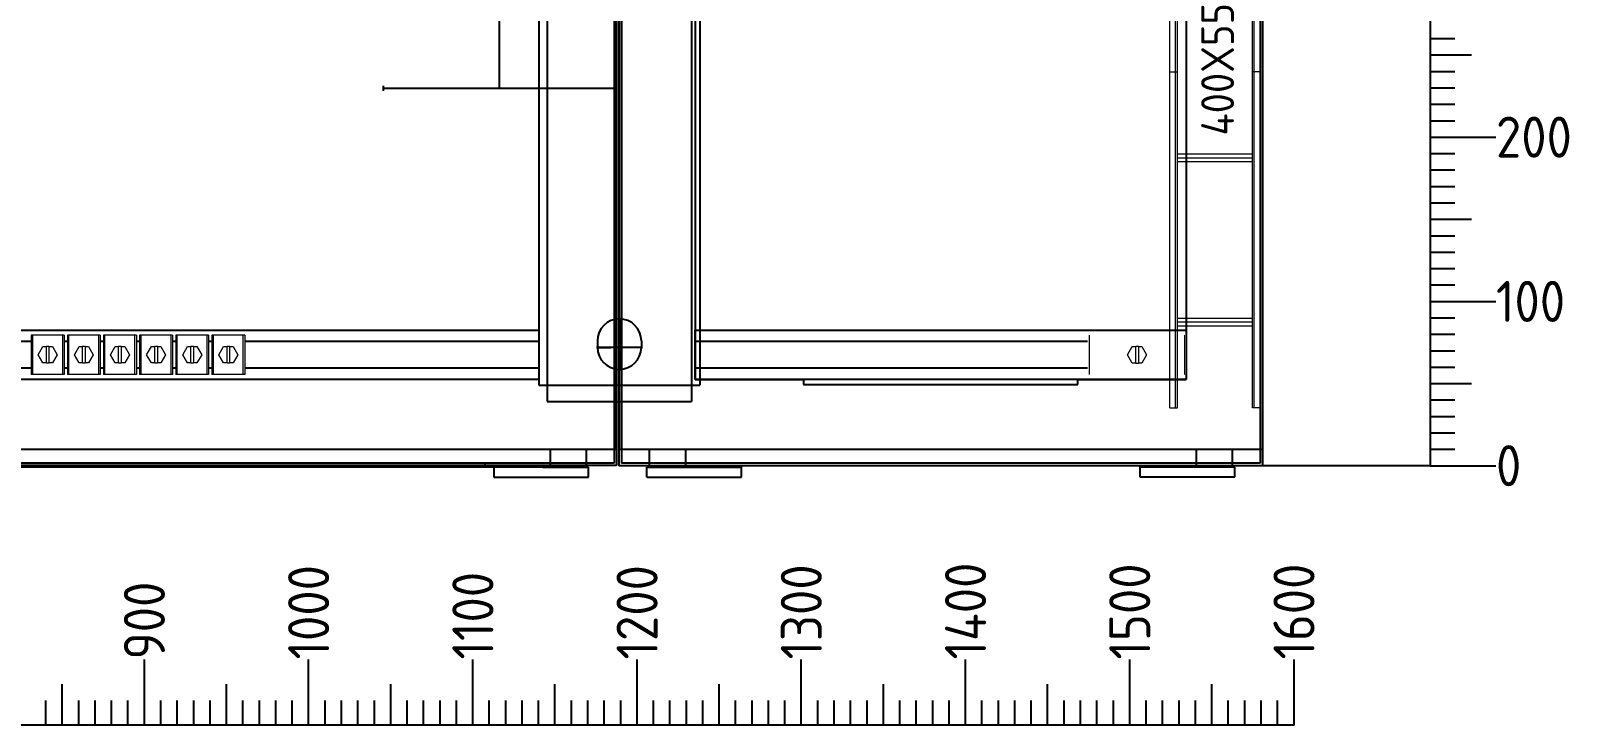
# Model space of a CAD drawing. Header units: millimetres. Extents: x 0 to 69574, y -5 to 41746.
# Drawn here: x 32432 to 33369, y 10609 to 11032 of the extents above; entities that cross this region are included whole.
import ezdxf
from ezdxf.enums import TextEntityAlignment as Align

# ---------------------------------------------------------------- set-up
doc = ezdxf.new("R2010")
doc.units = ezdxf.units.MM
doc.set_wipeout_variables(frame=1)
doc.layers.add('! NO PLOT !', color=7, linetype='Continuous', true_color=0xff75dd, plot=False)
doc.layers.add('000-PI-Oprema', color=30, linetype='Continuous', lineweight=5)
doc.layers.add('SI-ORMAR-Ormar', color=2, linetype='Continuous', lineweight=20)
doc.layers.add('000-PI-ORMAR', color=2, linetype='Continuous')
doc.layers.add('004-PI-DIN Šina', color=3, linetype='Continuous')
doc.styles.add('PI0', font='isocpeur.ttf', dxfattribs={"width": 0.9})

# ---------------------------------------------------------------- blocks, each defined once
blk = doc.blocks.new('SINAMICS_FSC_1mm')
at = {"layer": '! NO PLOT !', "ltscale": 0.25}
for p, q in [((70256.12, 54000.05), (70256.12, 53900.05)), ((70186.12, 53900.05), (70326.12, 53900.05))]:
    blk.add_line(p, q, dxfattribs=at)
at = {"layer": '! NO PLOT !', "lineweight": 70, "ltscale": 0.25}
for p, q in [((70185.12, 53900.05), (70186.12, 53900.05)), ((70326.12, 53900.05), (70327.12, 53900.05))]:
    blk.add_line(p, q, dxfattribs=at)
blk = doc.blocks.new('*U534')
at = {"layer": '004-PI-DIN Šina', "ltscale": 0.25}
for p, q in [((0, 15), (299, 15)), ((0, -15), (0, 15)), ((299, 15), (299, -15)), ((299, 8), (0, 8)), ((0, -8), (299, -8)), ((299, -15), (0, -15))]:
    blk.add_line(p, q, dxfattribs=at)
blk = doc.blocks.new('*U949')
at = {"layer": '004-PI-DIN Šina', "ltscale": 0.25}
for p, q in [((0, 15), (697.49, 15)), ((0, -15), (0, 15)), ((697.49, 15), (697.49, -15)), ((697.49, 8), (0, 8)), ((0, -8), (697.49, -8)), ((697.49, -15), (0, -15))]:
    blk.add_line(p, q, dxfattribs=at)
blk = doc.blocks.new('3240252_WCC_14-select__2', base_point=(55.67, 813.89))
at = {"layer": '000-PI-Oprema'}
for p, q in [((55.67, 837.89), (55.67, 813.89)), ((56.54, 837.89), (55.67, 837.89)), ((74.8, 837.89), (56.54, 837.89)), ((56.54, 813.89), (56.54, 837.89)), ((75.67, 837.89), (74.8, 837.89)), ((74.8, 813.89), (74.8, 837.89)), ((75.67, 837.89), (75.67, 813.89)), ((59.9, 825.89), (62.79, 830.89)), ((62.79, 820.89), (59.9, 825.89)), ((62.79, 830.89), (64.87, 830.89)), ((64.87, 820.89), (64.87, 830.89)), ((66.47, 830.89), (64.87, 830.89)), ((66.47, 830.89), (68.56, 830.89)), ((66.47, 830.89), (66.47, 820.89)), ((68.56, 830.89), (71.45, 825.89)), ((71.45, 825.89), (68.56, 820.89)), ((64.87, 820.89), (62.79, 820.89)), ((64.87, 820.89), (66.47, 820.89)), ((68.56, 820.89), (66.47, 820.89)), ((56.54, 813.89), (55.67, 813.89)), ((74.8, 813.89), (56.54, 813.89)), ((75.67, 813.89), (74.8, 813.89))]:
    blk.add_line(p, q, dxfattribs=at)
blk = doc.blocks.new('Drfsicht1', base_point=(65.67, 825.89))
blk.add_wipeout([(55.67, 837.89), (75.67, 837.89), (75.67, 813.89), (55.67, 813.89)])
at = {"layer": '000-PI-Oprema'}
blk.add_blockref('3240252_WCC_14-select__2', (55.67, 813.89), dxfattribs=at)
blk = doc.blocks.new('JAHAČ_VELIKI')
blk.add_wipeout([(58578.79, 45403.84), (58638.79, 45403.84), (58638.79, 45379.84), (58578.79, 45379.84)]).dxf.layer = 'SI-ORMAR-Ormar'
at = {"layer": '000-PI-Oprema'}
for p, q in [((58579.66, 45403.84), (58579.66, 45379.84)), ((58637.92, 45379.84), (58637.92, 45403.84)), ((58638.79, 45403.84), (58638.79, 45379.84)), ((58603.01, 45391.84), (58605.9, 45396.84)), ((58605.9, 45386.84), (58603.01, 45391.84)), ((58605.9, 45396.84), (58607.99, 45396.84)), ((58607.99, 45386.84), (58607.99, 45396.84)), ((58609.59, 45396.84), (58607.99, 45396.84)), ((58609.59, 45396.84), (58611.67, 45396.84)), ((58609.59, 45396.84), (58609.59, 45386.84)), ((58611.67, 45396.84), (58614.56, 45391.84)), ((58614.56, 45391.84), (58611.67, 45386.84)), ((58607.99, 45386.84), (58605.9, 45386.84)), ((58607.99, 45386.84), (58609.59, 45386.84)), ((58611.67, 45386.84), (58609.59, 45386.84))]:
    blk.add_line(p, q, dxfattribs=at)
blk = doc.blocks.new('poveznica montaznih ploca 2100mm')
at = {"layer": '! NO PLOT !'}
for p, q in [((59472.54, 55742.17), (59472.54, 53847.74)), ((59477.54, 55740.77), (59477.54, 53837.74)), ((59565.54, 55740.77), (59565.54, 53837.74)), ((59570.54, 55742.17), (59570.54, 53847.74)), ((59521.54, 53856.71), (59521.54, 53888.77)), ((59535.57, 53870.74), (59507.5, 53870.74)), ((59508.17, 53874.74), (59508.17, 53870.74)), ((59508.17, 53870.74), (59516.28, 53870.74)), ((59534.9, 53870.74), (59526.79, 53870.74)), ((59534.9, 53874.74), (59534.9, 53870.74)), ((59472.54, 53847.74), (59570.54, 53847.74)), ((59477.54, 53847.74), (59477.54, 53837.74)), ((59565.54, 53847.74), (59565.54, 53837.74)), ((59477.54, 53837.74), (59565.54, 53837.74))]:
    blk.add_line(p, q, dxfattribs=at)
for centre, start, end in [((59521.54, 53874.74), 0, 180), ((59521.54, 53870.74), 180, 0)]:
    blk.add_arc(centre, 13.36, start, end, dxfattribs=at)
blk = doc.blocks.new('800mm bez ploce')
at = {"layer": '000-PI-ORMAR'}
for p, q in [((47920.01, 47274.57), (47920.01, 45290.07)), ((47921.51, 47274.57), (47921.51, 45290.07)), ((47921.52, 45290.07), (47921.52, 47274.57)), ((47129.52, 45290.07), (47921.52, 45290.07)), ((47881.01, 45290.07), (47881.01, 45279.07)), ((47903.01, 45290.07), (47903.01, 45279.07)), ((47920.01, 45290.07), (47920.01, 45281.57)), ((47921.51, 45290.07), (47921.51, 45280.07)), ((47903.01, 45281.57), (47148.01, 45281.57)), ((47903.01, 45280.07), (47148.01, 45280.07)), ((47876.64, 45279.07), (47174.38, 45279.07)), ((47846.82, 45279.07), (47846.82, 45273.07)), ((47876.64, 45279.07), (47898.75, 45279.07)), ((47898.75, 45279.07), (47903.01, 45279.07)), ((47920.01, 45281.57), (47903.01, 45281.57)), ((47921.51, 45280.07), (47903.01, 45280.07)), ((47903.01, 45279.07), (47904.47, 45279.07)), ((47904.47, 45273.07), (47904.47, 45279.07)), ((47846.82, 45273.07), (47904.47, 45273.07))]:
    blk.add_line(p, q, dxfattribs=at)
blk = doc.blocks.new('*U1216')
at = {"layer": '000-PI-Oprema', "ltscale": 0.25}
for p, q in [((-5, 180.09), (-5, 384.76)), ((-1.5, 180.09), (-1.5, 384.76)), ((-0.33, 180.09), (-0.33, 384.76)), ((45.33, 180.09), (45.33, 384.76)), ((46.5, 180.09), (46.5, 384.76)), ((50, 180.09), (50, 384.76)), ((-5, 180.09), (-0.33, 180.09)), ((-5, 180.09), (-0.33, 180.09)), ((-5, -24.58), (-5, 180.09)), ((-1.5, 180.09), (-1.5, 180.09)), ((-1.5, -24.58), (-1.5, 180.09)), ((-0.33, -24.58), (-0.33, 180.09)), ((50, 180.09), (45.33, 180.09)), ((50, 180.09), (45.33, 180.09)), ((45.33, -24.58), (45.33, 180.09)), ((46.5, -24.58), (46.5, 180.09)), ((50, -24.58), (50, 180.09)), ((-0.33, 130.09), (45.33, 130.09)), ((-0.33, 127.76), (45.33, 127.76)), ((-0.33, 30.09), (45.33, 30.09)), ((-0.33, 27.76), (45.33, 27.76)), ((-5, -24.58), (-0.33, -24.58)), ((-1.5, -24.58), (-1.5, -24.58)), ((50, -24.58), (45.33, -24.58))]:
    blk.add_line(p, q, dxfattribs=at)
for points in [[(-0.33, 125.42), (45.33, 125.42)], [(-0.33, 25.42), (45.33, 25.42)]]:
    blk.add_lwpolyline(points, dxfattribs=at)
blk = doc.blocks.new('skala_2300')
for p, q in [((0, 540), (0, 0)), ((0, 260), (15, 260)), ((0, 250), (25, 250)), ((0, 240), (15, 240)), ((0, 230), (15, 230)), ((0, 220), (15, 220)), ((0, 210), (15, 210)), ((0, 200), (40, 200)), ((0, 200), (40, 200)), ((0, 200), (40, 200)), ((0, 200), (40, 200)), ((0, 200), (40, 200)), ((0, 200), (40, 200)), ((0, 200), (40, 200)), ((0, 200), (40, 200)), ((0, 190), (15, 190)), ((0, 180), (15, 180)), ((0, 170), (15, 170)), ((0, 160), (15, 160)), ((0, 150), (25, 150)), ((0, 140), (15, 140)), ((0, 130), (15, 130)), ((0, 120), (15, 120)), ((0, 110), (15, 110)), ((0, 100), (40, 100)), ((0, 90), (15, 90)), ((0, 80), (15, 80)), ((0, 70), (15, 70)), ((0, 60), (15, 60)), ((0, 50), (25, 50)), ((0, 40), (15, 40)), ((0, 30), (15, 30)), ((0, 20), (15, 20)), ((0, 10), (15, 10)), ((0, 0), (40, 0))]:
    blk.add_line(p, q)
at = {"style": 'PI0', "width": 0.9}
for s, p in [('200', (40, 200)), ('100', (40, 100)), ('0', (40, 0))]:
    blk.add_text(s, height=25, dxfattribs=at).set_placement(p, align=Align.MIDDLE_LEFT)

msp = doc.modelspace()

# ---------------------------------------------------------------- linework, layer by layer
at = {"layer": '! NO PLOT !', "ltscale": 0.25}
msp.add_line((33284.636, 10766.904), (33152.646, 10766.904), dxfattribs=at)
at = {"color": 7}
for p, q in [((32501.638, 10608.904), (32501.638, 10648.904)), ((32601.638, 10608.904), (32601.638, 10648.904)), ((32601.638, 10608.904), (32601.638, 10648.904)), ((32601.638, 10608.904), (32601.638, 10648.904)), ((32601.638, 10608.904), (32601.638, 10648.904)), ((32601.638, 10608.904), (32601.638, 10648.904)), ((32601.638, 10608.904), (32601.638, 10648.904)), ((32701.638, 10608.904), (32701.638, 10648.904)), ((32801.638, 10608.904), (32801.638, 10648.904)), ((32801.638, 10608.904), (32801.638, 10648.904)), ((32801.638, 10608.904), (32801.638, 10648.904)), ((32801.638, 10608.904), (32801.638, 10648.904)), ((32801.638, 10608.904), (32801.638, 10648.904)), ((32801.638, 10608.904), (32801.638, 10648.904)), ((32901.638, 10608.904), (32901.638, 10648.904)), ((33001.638, 10608.904), (33001.638, 10648.904)), ((33001.638, 10608.904), (33001.638, 10648.904)), ((33001.638, 10608.904), (33001.638, 10648.904)), ((33001.638, 10608.904), (33001.638, 10648.904)), ((33001.638, 10608.904), (33001.638, 10648.904)), ((33001.638, 10608.904), (33001.638, 10648.904)), ((33101.638, 10608.904), (33101.638, 10648.904)), ((33201.638, 10608.904), (33201.638, 10648.904)), ((33201.638, 10608.904), (33201.638, 10648.904)), ((33201.638, 10608.904), (33201.638, 10648.904)), ((33201.638, 10608.904), (33201.638, 10648.904)), ((33201.638, 10608.904), (33201.638, 10648.904)), ((33201.638, 10608.904), (33201.638, 10648.904)), ((32451.638, 10608.904), (32451.638, 10633.904)), ((32551.638, 10608.904), (32551.638, 10633.904)), ((32651.638, 10608.904), (32651.638, 10633.904)), ((32751.638, 10608.904), (32751.638, 10633.904)), ((32851.638, 10608.904), (32851.638, 10633.904)), ((32951.638, 10608.904), (32951.638, 10633.904)), ((33051.638, 10608.904), (33051.638, 10633.904)), ((33151.638, 10608.904), (33151.638, 10633.904)), ((32441.638, 10608.904), (32441.638, 10623.904)), ((32461.638, 10608.904), (32461.638, 10623.904)), ((32471.638, 10608.904), (32471.638, 10623.904)), ((32481.638, 10608.904), (32481.638, 10623.904)), ((32491.638, 10608.904), (32491.638, 10623.904)), ((32511.638, 10608.904), (32511.638, 10623.904)), ((32521.638, 10608.904), (32521.638, 10623.904)), ((32531.638, 10608.904), (32531.638, 10623.904)), ((32541.638, 10608.904), (32541.638, 10623.904)), ((32561.638, 10608.904), (32561.638, 10623.904)), ((32571.638, 10608.904), (32571.638, 10623.904)), ((32581.638, 10608.904), (32581.638, 10623.904)), ((32591.638, 10608.904), (32591.638, 10623.904)), ((32611.638, 10608.904), (32611.638, 10623.904)), ((32621.638, 10608.904), (32621.638, 10623.904)), ((32631.638, 10608.904), (32631.638, 10623.904)), ((32641.638, 10608.904), (32641.638, 10623.904)), ((32661.638, 10608.904), (32661.638, 10623.904)), ((32671.638, 10608.904), (32671.638, 10623.904)), ((32681.638, 10608.904), (32681.638, 10623.904)), ((32691.638, 10608.904), (32691.638, 10623.904)), ((32711.638, 10608.904), (32711.638, 10623.904)), ((32721.638, 10608.904), (32721.638, 10623.904)), ((32731.638, 10608.904), (32731.638, 10623.904)), ((32741.638, 10608.904), (32741.638, 10623.904)), ((32761.638, 10608.904), (32761.638, 10623.904)), ((32771.638, 10608.904), (32771.638, 10623.904)), ((32781.638, 10608.904), (32781.638, 10623.904)), ((32791.638, 10608.904), (32791.638, 10623.904)), ((32811.638, 10608.904), (32811.638, 10623.904)), ((32821.638, 10608.904), (32821.638, 10623.904)), ((32831.638, 10608.904), (32831.638, 10623.904)), ((32841.638, 10608.904), (32841.638, 10623.904)), ((32861.638, 10608.904), (32861.638, 10623.904)), ((32871.638, 10608.904), (32871.638, 10623.904)), ((32881.638, 10608.904), (32881.638, 10623.904)), ((32891.638, 10608.904), (32891.638, 10623.904)), ((32911.638, 10608.904), (32911.638, 10623.904)), ((32921.638, 10608.904), (32921.638, 10623.904)), ((32931.638, 10608.904), (32931.638, 10623.904)), ((32941.638, 10608.904), (32941.638, 10623.904)), ((32961.638, 10608.904), (32961.638, 10623.904)), ((32971.638, 10608.904), (32971.638, 10623.904)), ((32981.638, 10608.904), (32981.638, 10623.904)), ((32991.638, 10608.904), (32991.638, 10623.904)), ((33011.638, 10608.904), (33011.638, 10623.904)), ((33021.638, 10608.904), (33021.638, 10623.904)), ((33031.638, 10608.904), (33031.638, 10623.904)), ((33041.638, 10608.904), (33041.638, 10623.904)), ((33061.638, 10608.904), (33061.638, 10623.904)), ((33071.638, 10608.904), (33071.638, 10623.904)), ((33081.638, 10608.904), (33081.638, 10623.904)), ((33091.638, 10608.904), (33091.638, 10623.904)), ((33111.638, 10608.904), (33111.638, 10623.904)), ((33121.638, 10608.904), (33121.638, 10623.904)), ((33131.638, 10608.904), (33131.638, 10623.904)), ((33141.638, 10608.904), (33141.638, 10623.904)), ((33161.638, 10608.904), (33161.638, 10623.904)), ((33171.638, 10608.904), (33171.638, 10623.904)), ((33181.638, 10608.904), (33181.638, 10623.904)), ((33191.638, 10608.904), (33191.638, 10623.904)), ((33201.638, 10608.904), (31601.638, 10608.904))]:
    msp.add_line(p, q, dxfattribs=at)
at = {"layer": '000-PI-ORMAR'}
for p, q in [((33181.052, 12761.404), (33181.052, 10776.904)), ((33182.552, 12761.404), (33182.552, 10776.904)), ((33182.564, 10776.904), (33182.564, 12761.404)), ((32837.052, 12709.404), (32837.052, 10819.404)), ((33136.052, 12709.404), (33136.052, 10819.404)), ((33133.052, 10819.404), (33136.052, 10819.404)), ((32790.552, 10776.904), (32790.552, 10766.904)), ((32790.564, 10776.904), (33182.564, 10776.904)), ((32792.052, 10776.904), (32792.052, 10768.404)), ((32809.052, 10776.904), (32809.052, 10765.904)), ((32831.052, 10776.904), (32831.052, 10765.904)), ((33142.076, 10776.904), (33142.076, 10765.904)), ((33164.076, 10776.904), (33164.076, 10765.904)), ((33181.052, 10776.904), (33181.052, 10768.404)), ((33182.552, 10776.904), (33182.552, 10766.904)), ((32708.839, 10767.904), (32708.839, 10766.904)), ((32809.052, 10766.904), (32790.552, 10766.904)), ((32809.052, 10768.404), (32792.052, 10768.404)), ((32807.59, 10765.904), (32809.052, 10765.904)), ((32807.59, 10759.904), (32807.59, 10765.904)), ((33164.052, 10768.404), (32809.052, 10768.404)), ((33164.052, 10766.904), (32809.052, 10766.904)), ((32809.052, 10765.904), (32813.31, 10765.904)), ((32813.31, 10765.904), (32865.242, 10765.904)), ((32865.242, 10759.904), (32865.242, 10766.904)), ((33107.28, 10766.904), (32865.824, 10766.904)), ((33107.886, 10759.904), (33107.886, 10766.904)), ((33159.818, 10765.904), (33107.886, 10765.904)), ((33164.076, 10765.904), (33159.818, 10765.904)), ((33181.052, 10768.404), (33164.052, 10768.404)), ((33182.552, 10766.904), (33164.052, 10766.904)), ((33165.537, 10765.904), (33164.076, 10765.904)), ((33165.537, 10759.904), (33165.537, 10765.904)), ((32807.59, 10759.904), (32865.242, 10759.904)), ((33165.537, 10759.904), (33107.886, 10759.904))]:
    msp.add_line(p, q, dxfattribs=at)
at = {"layer": '000-PI-ORMAR', "ltscale": 0.25}
for p, q in [((32837.052, 10819.404), (32903.052, 10819.404)), ((32840.052, 10819.404), (32840.052, 10819.404)), ((32903.052, 10819.404), (32903.052, 10816.404)), ((32903.052, 10816.404), (33070.052, 10816.404)), ((33070.052, 10816.404), (33070.052, 10819.404)), ((33070.052, 10819.404), (33133.052, 10819.404)), ((33133.052, 10819.404), (33133.052, 10819.404))]:
    msp.add_line(p, q, dxfattribs=at)

# ---------------------------------------------------------------- block references
msp.add_blockref('skala_2300', (33284.636, 10766.904))
at = {"layer": '000-PI-Oprema', "ltscale": 0.25}
msp.add_blockref('800mm bez ploce', (-15132.372, -34513.162), dxfattribs=at)
at = {"layer": '000-PI-Oprema'}
for name, p in [('*U949', (32044.375, 10834.404)), ('*U534', (32837.052, 10834.404))]:
    msp.add_blockref(name, p, dxfattribs=at)

# ---------------------------------------------------------------- texts
at = {"color": 7, "style": 'PI0', "width": 0.9}
for s, p in [('1000', (32601.638, 10648.904)), ('1100', (32701.638, 10648.904)), ('1200', (32801.638, 10648.904)), ('1300', (32901.638, 10648.904)), ('1400', (33001.638, 10648.904)), ('1500', (33101.638, 10648.904)), ('1600', (33201.638, 10648.904)), ('900', (32501.638, 10648.904))]:
    msp.add_text(s, height=25, rotation=90, dxfattribs=at).set_placement(p, align=Align.MIDDLE_LEFT)
at = {"insert": (33155.12, 11008.187), "char_height": 20, "width": 16.78721, "attachment_point": 5, "rotation": 90, "style": 'PI0'}
msp.add_mtext('{\\fISOCPEUR|b0|i0|c238|p34;400}X{\\fISOCPEUR|b0|i0|c238|p34;55}', dxfattribs=at)

# ---------------------------------------------------------------- next in the draw order: block references
msp.add_blockref('JAHAČ_VELIKI', (-25502.735, -34557.439))
at = {"layer": '000-PI-Oprema'}
for name, p in [('SINAMICS_FSC_1mm', (-37538.484, -42903.384)), ('Drfsicht1', (32552.734, 10834.404))]:
    msp.add_blockref(name, p, dxfattribs=at)

# ---------------------------------------------------------------- next in the draw order: linework, layer by layer
at = {"layer": '000-PI-ORMAR'}
for p, q in [((32790.552, 12761.404), (32790.552, 10776.904)), ((32792.052, 12761.404), (32792.052, 10776.904)), ((32792.064, 10776.904), (32792.064, 12761.404))]:
    msp.add_line(p, q, dxfattribs=at)

# ---------------------------------------------------------------- next in the draw order: block references
at = {"layer": '! NO PLOT !'}
msp.add_blockref('poveznica montaznih ploca 2100mm', (-26730.675, -43031.862), dxfattribs=at)
at = {"layer": '000-PI-Oprema'}
for name, p in [('*U1216', (33130.965, 10826.623)), ('Drfsicht1', (32530.734, 10834.404))]:
    msp.add_blockref(name, p, dxfattribs=at)

# ---------------------------------------------------------------- next in the draw order: block references
msp.add_blockref('Drfsicht1', (32508.734, 10834.404), dxfattribs=at)

# ---------------------------------------------------------------- next in the draw order: block references
msp.add_blockref('Drfsicht1', (32486.734, 10834.404), dxfattribs=at)

# ---------------------------------------------------------------- next in the draw order: block references
msp.add_blockref('Drfsicht1', (32464.734, 10834.404), dxfattribs=at)

# ---------------------------------------------------------------- next in the draw order: block references
msp.add_blockref('Drfsicht1', (32442.734, 10834.404), dxfattribs=at)

doc.saveas('drawing.dxf')
